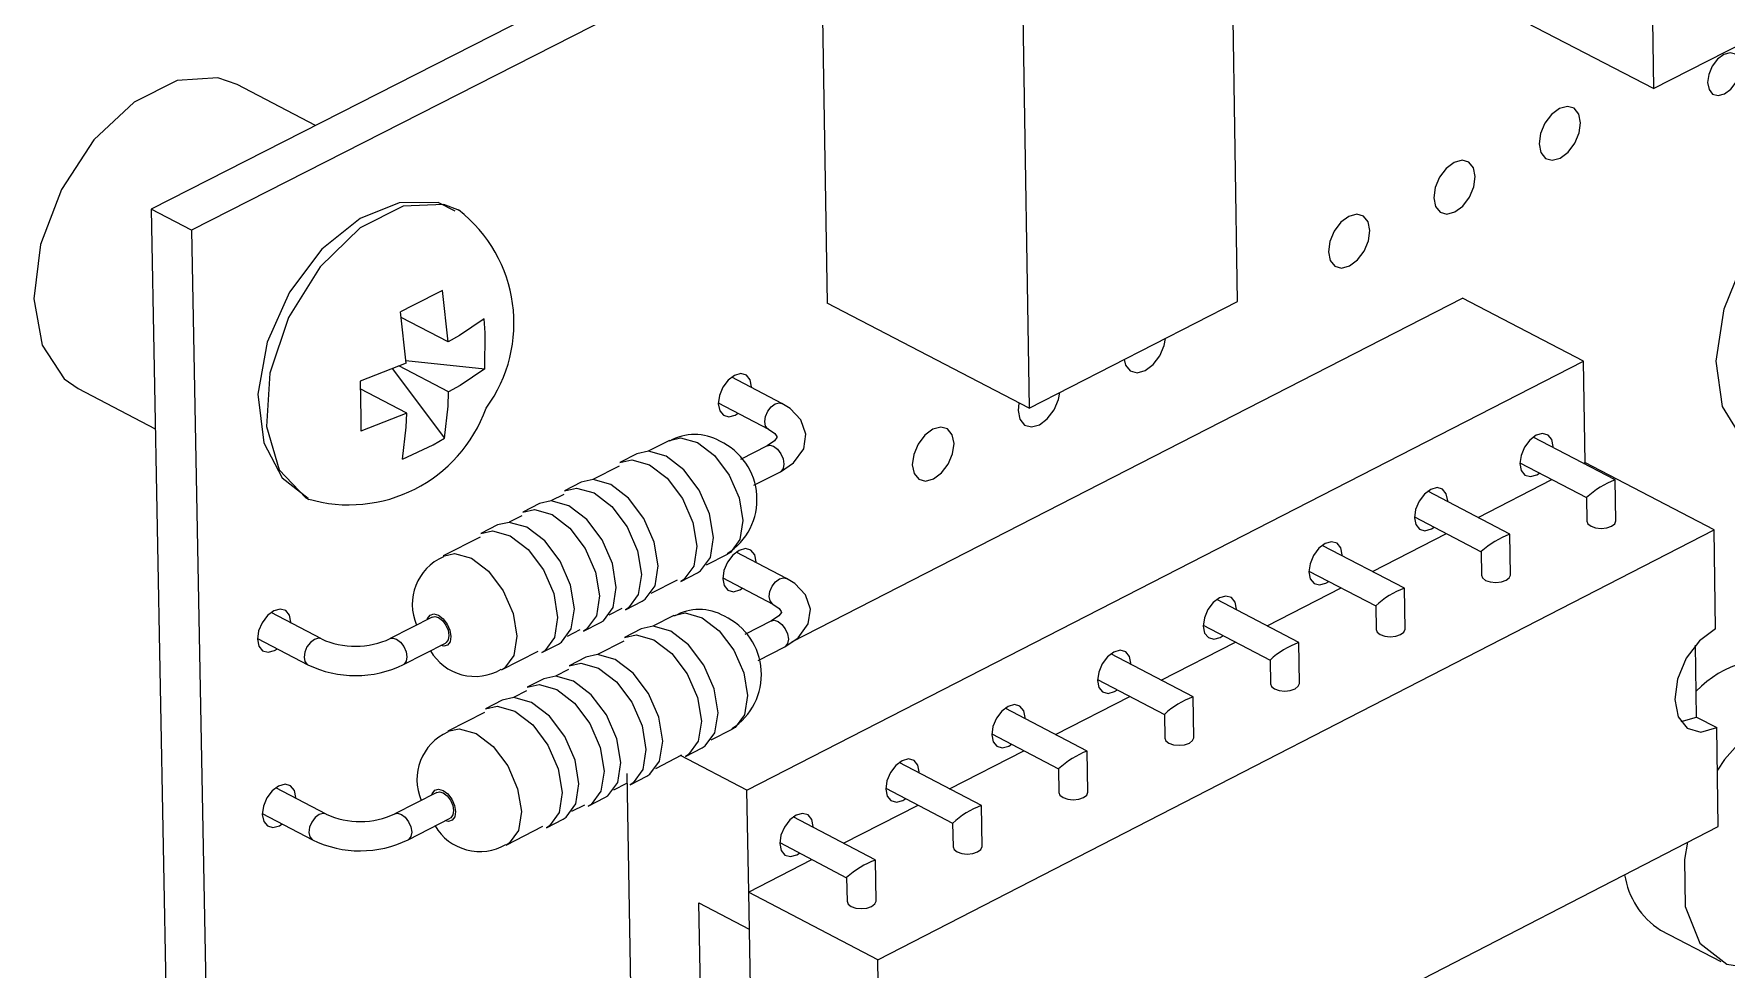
# Model space of a CAD drawing. Extents: x 0 to 158, y 0 to 202.
# Drawn here: x 93.59 to 98.75, y 131.95 to 134.8 of the extents above; entities that cross this region are included whole.
import ezdxf

# ---------------------------------------------------------------- set-up
doc = ezdxf.new("R2010")
doc.units = 0
doc.layers.get('0').update_dxf_attribs({"linetype": 'CONTINUOUS'})

msp = doc.modelspace()

# ---------------------------------------------------------------- linework, layer by layer
at = {"color": 7, "linetype": 'CONTINUOUS'}
for p, q in [((98.512, 135.8334), (98.5287, 134.6357)), ((96.2565, 135.4438), (93.9474, 134.2684)), ((96.2586, 135.3183), (94.0705, 134.204)), ((95.9888, 135.1808), (96.0089, 133.9816)), ((97.2604, 133.9861), (97.242, 135.1854)), ((98.5287, 134.6357), (97.9131, 134.9549)), ((98.5287, 134.6357), (99.1609, 134.9595)), ((96.6051, 134.8604), (96.6244, 133.6604)), ((94.4487, 134.5236), (94.2098, 134.6483)), ((94.0705, 134.204), (93.9474, 134.2684)), ((93.9474, 134.2684), (94.1192, 125.2222)), ((94.0705, 134.204), (94.1278, 131.166)), ((94.8526, 133.8629), (94.8358, 134.0196)), ((95.901, 132.9477), (97.9465, 133.9964)), ((96.6244, 133.6604), (96.0089, 133.9816)), ((96.6244, 133.6604), (97.2604, 133.9861)), ((98.3153, 133.8046), (97.9465, 133.9964)), ((94.7246, 133.7984), (94.7078, 133.9552)), ((94.8526, 133.8629), (94.7097, 133.9376)), ((94.7246, 133.7984), (94.5846, 133.7432)), ((94.6824, 133.7818), (94.8416, 133.5693)), ((94.8545, 133.7104), (94.7028, 133.7898)), ((94.7238, 133.8059), (94.9647, 133.7811)), ((95.7641, 132.495), (98.3153, 133.8046)), ((98.3198, 133.4946), (98.3153, 133.8046)), ((93.7244, 133.7212), (93.9601, 133.5976)), ((94.7266, 133.646), (94.5851, 133.7201)), ((95.8709, 133.6753), (95.7176, 133.7554)), ((95.6767, 133.6769), (95.8299, 133.5968)), ((94.7266, 133.646), (94.5867, 133.5908)), ((95.5277, 133.5627), (95.4632, 133.5297)), ((95.8299, 133.5968), (95.8289, 133.5974)), ((98.4117, 133.4422), (98.1616, 133.5724)), ((95.428, 133.5216), (95.3769, 133.4955)), ((95.8258, 133.546), (95.7445, 133.5044)), ((95.8258, 133.546), (95.8263, 133.5462)), ((95.3746, 133.4844), (95.2943, 133.4433)), ((95.7849, 133.4255), (95.8662, 133.4671)), ((98.1211, 133.494), (98.3244, 133.3882)), ((98.315, 133.4926), (98.3194, 133.4948)), ((98.7132, 133.2898), (98.3194, 133.4948)), ((95.2057, 133.398), (95.1666, 133.378)), ((95.2591, 133.4353), (95.208, 133.4091)), ((98.0904, 133.277), (97.8402, 133.4074)), ((97.9937, 133.3275), (98.2188, 133.4432)), ((98.4137, 133.3176), (98.4119, 133.4419)), ((95.1314, 133.37), (95.0803, 133.3438)), ((98.3244, 133.3884), (98.3255, 133.3163)), ((95.0036, 133.3046), (94.9525, 133.2785)), ((95.0779, 133.3327), (95.0388, 133.3127)), ((97.7996, 133.3291), (98.0031, 133.223)), ((94.9502, 133.2673), (94.838, 133.21)), ((96.1628, 131.9778), (98.7132, 133.2898)), ((97.7688, 133.1117), (97.5186, 133.2423)), ((97.672, 133.1622), (97.8975, 133.2781)), ((98.0924, 133.1524), (98.0906, 133.2768)), ((98.7173, 132.9879), (98.7132, 133.2898)), ((95.6408, 133.1825), (95.7053, 133.2156)), ((95.8845, 133.1415), (95.7314, 133.2216)), ((98.0031, 133.2232), (98.0041, 133.1511)), ((95.5626, 133.1326), (95.6137, 133.1587)), ((95.6904, 133.1432), (95.8435, 133.063)), ((97.4778, 133.1639), (97.6814, 133.0577)), ((95.472, 133.0961), (95.5522, 133.1372)), ((97.35, 132.9968), (97.5758, 133.1128)), ((97.7708, 132.9871), (97.769, 133.1114)), ((94.4664, 132.9568), (94.313, 133.0373)), ((95.3443, 133.0307), (95.3834, 133.0507)), ((95.3938, 133.0461), (95.4448, 133.0722)), ((95.8435, 133.063), (95.8425, 133.0636)), ((97.4468, 132.9463), (97.1965, 133.0769)), ((97.6814, 133.0579), (97.6825, 132.9858)), ((94.8044, 133.0234), (94.6765, 132.9579)), ((95.2166, 132.9653), (95.2557, 132.9853)), ((95.2661, 132.9807), (95.3172, 133.0068)), ((95.4417, 132.9873), (95.3907, 132.9612)), ((95.5414, 133.0284), (95.4769, 132.9954)), ((95.8394, 133.012), (95.7581, 132.9703)), ((95.8394, 133.012), (95.8399, 133.0122)), ((97.1556, 132.9986), (97.3594, 132.8922)), ((94.2717, 132.9587), (94.4251, 132.8782)), ((94.7169, 132.8789), (94.8448, 132.9444)), ((95.1383, 132.9153), (95.1894, 132.9414)), ((95.3884, 132.95), (95.3081, 132.9089)), ((95.7985, 132.8915), (95.8798, 132.9332)), ((97.0277, 132.8312), (97.2538, 132.9474)), ((97.4489, 132.8216), (97.447, 132.946)), ((98.66, 132.7183), (98.6569, 132.9381)), ((95.0158, 132.8625), (95.1279, 132.9199)), ((95.273, 132.9009), (95.2219, 132.8747)), ((97.1245, 132.7806), (96.8742, 132.9114)), ((97.3594, 132.8924), (97.3605, 132.8202)), ((95.1453, 132.8355), (95.0943, 132.8093)), ((95.2196, 132.8636), (95.1805, 132.8435)), ((96.8333, 132.8331), (97.0371, 132.7265)), ((95.0919, 132.7982), (95.0528, 132.7781)), ((96.7051, 132.6654), (96.9315, 132.7817)), ((97.1266, 132.6559), (97.1247, 132.7803)), ((94.9642, 132.7327), (94.8522, 132.6754)), ((95.0176, 132.7701), (94.9666, 132.7439)), ((96.8019, 132.6148), (96.5516, 132.7458)), ((97.0371, 132.7267), (97.0382, 132.6545)), ((95.6546, 132.6486), (95.7191, 132.6816)), ((98.613, 132.7049), (98.66, 132.7183)), ((98.66, 132.7183), (98.7215, 132.6862)), ((98.7256, 132.3847), (98.7215, 132.6862)), ((95.5765, 132.5986), (95.6276, 132.6247)), ((96.5106, 132.6674), (96.7144, 132.5607)), ((95.4859, 132.562), (95.5661, 132.6032)), ((95.7641, 132.495), (95.562, 132.601)), ((96.4789, 132.4488), (96.2286, 132.5799)), ((96.3821, 132.4995), (96.6088, 132.616)), ((96.804, 132.4901), (96.802, 132.6145)), ((95.3978, 132.5465), (95.4169, 131.4536)), ((95.4078, 132.512), (95.4588, 132.5382)), ((96.7144, 132.5609), (96.7156, 132.4886)), ((94.4808, 132.4222), (94.3276, 132.5027)), ((94.8186, 132.4888), (94.6908, 132.4233)), ((95.2802, 132.4465), (95.3312, 132.4727)), ((95.3583, 132.4965), (95.3974, 132.5166)), ((95.7694, 132.1847), (95.7641, 132.495)), ((96.1875, 132.5015), (96.3914, 132.3947)), ((94.2863, 132.4242), (94.4395, 132.3436)), ((95.2306, 132.4311), (95.2697, 132.4511)), ((96.0588, 132.3334), (96.2858, 132.45)), ((96.4811, 132.3241), (96.4791, 132.4485)), ((94.7312, 132.3444), (94.8591, 132.4099)), ((95.0301, 132.3282), (95.1421, 132.3856)), ((95.1525, 132.381), (95.2036, 132.4072)), ((96.1556, 132.2826), (95.9053, 132.4139)), ((96.1778, 131.0703), (98.7256, 132.3847)), ((96.3914, 132.3949), (96.3926, 132.3226)), ((95.8642, 132.3355), (96.0681, 132.2285)), ((95.769, 132.1845), (95.9625, 132.2839)), ((96.1579, 132.1579), (96.1558, 132.2823)), ((96.0681, 132.2287), (96.0693, 132.1564)), ((95.769, 132.1845), (95.7845, 131.2774)), ((96.1628, 131.9778), (95.769, 132.1845)), ((95.6177, 132.1519), (95.771, 132.0714)), ((95.6294, 131.4717), (95.6177, 132.1519)), ((98.5499, 132.0688), (98.734, 131.9725)), ((96.1778, 131.0703), (96.1628, 131.9778))]:
    msp.add_line(p, q, dxfattribs=at)
for points in [[(98.7942, 134.7057), (98.7901, 134.7268), (98.7789, 134.7407), (98.7624, 134.7454), (98.7431, 134.7402), (98.7239, 134.7257), (98.7078, 134.7043), (98.6971, 134.6792), (98.6936, 134.6542), (98.6978, 134.6331), (98.7089, 134.6192), (98.7254, 134.6145), (98.7448, 134.6198), (98.7639, 134.6342), (98.7801, 134.6556), (98.7907, 134.6807), (98.7942, 134.7057)], [(94.2098, 134.6483), (94.1508, 134.6685), (94.0269, 134.6601), (93.8957, 134.5943), (93.7731, 134.4791), (93.674, 134.3283), (93.6103, 134.1601), (93.5897, 133.9949), (93.6147, 133.8527), (93.6822, 133.7505), (93.7244, 133.7212)], [(98.3062, 134.5319), (98.301, 134.5583), (98.2869, 134.5758), (98.2662, 134.5817), (98.2419, 134.5751), (98.2178, 134.5569), (98.1975, 134.53), (98.1842, 134.4985), (98.1798, 134.4671), (98.185, 134.4406), (98.1991, 134.4231), (98.2198, 134.4173), (98.2441, 134.4239), (98.2682, 134.4421), (98.2885, 134.4689), (98.3018, 134.5005), (98.3062, 134.5319)], [(97.9852, 134.3675), (97.98, 134.3939), (97.9659, 134.4114), (97.9451, 134.4173), (97.9208, 134.4107), (97.8967, 134.3925), (97.8764, 134.3656), (97.863, 134.334), (97.8586, 134.3026), (97.8639, 134.2762), (97.878, 134.2587), (97.8987, 134.2528), (97.923, 134.2595), (97.9472, 134.2776), (97.9674, 134.3045), (97.9808, 134.3361), (97.9852, 134.3675)], [(94.8746, 134.2622), (94.8224, 134.2879), (94.7039, 134.2872), (94.5845, 134.2397), (94.4679, 134.1461), (94.3691, 134.0148), (94.3014, 133.8622), (94.273, 133.7039), (94.2905, 133.5549), (94.3467, 133.448), (94.4261, 133.386)], [(94.8877, 134.2642), (94.8398, 134.2822), (94.7163, 134.2771), (94.5845, 134.2109), (94.4623, 134.0925), (94.3663, 133.9377), (94.3095, 133.7677), (94.2994, 133.6053), (94.3375, 133.4726), (94.4186, 133.3875), (94.428, 133.3825)], [(97.6639, 134.2029), (97.6586, 134.2294), (97.6445, 134.2469), (97.6237, 134.2528), (97.5994, 134.2461), (97.5752, 134.2279), (97.5549, 134.201), (97.5416, 134.1694), (97.5372, 134.138), (97.5424, 134.1115), (97.5565, 134.094), (97.5773, 134.0882), (97.6017, 134.0948), (97.6258, 134.113), (97.6461, 134.1399), (97.6595, 134.1715), (97.6639, 134.2029)], [(98.8447, 133.5344), (98.8012, 133.5654), (98.7393, 133.6657), (98.7193, 133.8045), (98.7436, 133.9643), (98.8093, 134.1251), (98.9081, 134.2665)], [(94.8358, 134.0196), (94.7453, 133.9737), (94.7078, 133.9552)], [(94.9627, 133.9335), (94.8878, 133.8827), (94.8526, 133.8629)], [(94.9647, 133.7811), (94.9661, 133.8906), (94.9627, 133.9335)], [(96.9143, 133.8089), (96.9189, 133.7922), (96.933, 133.7747), (96.9539, 133.7688), (96.9782, 133.7755), (97.0024, 133.7937), (97.0228, 133.8206), (97.0361, 133.8522), (97.0401, 133.8733)], [(94.9647, 133.7811), (94.8897, 133.7303), (94.8545, 133.7104)], [(95.7783, 133.7237), (95.7783, 133.7264), (95.7741, 133.7475), (95.7627, 133.7615), (95.746, 133.7662), (95.7265, 133.7608), (95.7071, 133.7463), (95.6908, 133.7248), (95.6802, 133.6995), (95.6767, 133.6744), (95.681, 133.6532), (95.6923, 133.6393), (95.709, 133.6346), (95.7285, 133.6399), (95.7372, 133.6453)], [(94.5846, 133.7432), (94.5866, 133.6319), (94.5867, 133.5908)], [(94.8416, 133.5693), (94.853, 133.6671), (94.8545, 133.7104)], [(96.5935, 133.6766), (96.5911, 133.6535), (96.5965, 133.627), (96.6106, 133.6095), (96.6315, 133.6037), (96.6559, 133.6104), (96.6801, 133.6286), (96.7005, 133.6555), (96.7138, 133.6872), (96.7178, 133.7083)], [(95.8662, 133.4671), (95.9066, 133.4946), (95.9372, 133.5373), (95.944, 133.5815), (95.9288, 133.6251), (95.8962, 133.6595), (95.8709, 133.6753)], [(94.7137, 133.5049), (94.7251, 133.6027), (94.7266, 133.646)], [(96.3956, 133.5534), (96.3903, 133.5799), (96.3761, 133.5974), (96.3552, 133.6032), (96.3308, 133.5965), (96.3065, 133.5783), (96.2861, 133.5513), (96.2728, 133.5197), (96.2684, 133.4882), (96.2737, 133.4617), (96.2879, 133.4442), (96.3088, 133.4384), (96.3332, 133.4451), (96.3575, 133.4633), (96.3778, 133.4903), (96.3912, 133.5219), (96.3956, 133.5534)], [(94.7137, 133.5049), (94.8076, 133.549), (94.8416, 133.5693)], [(95.8299, 133.5968), (95.8489, 133.5837), (95.8555, 133.5748), (95.8556, 133.5717), (95.8482, 133.5614), (95.8258, 133.546)], [(98.1708, 133.5782), (98.1516, 133.5637), (98.1353, 133.5422), (98.1246, 133.5169), (98.1211, 133.4918), (98.1253, 133.4707), (98.1366, 133.4567), (98.1532, 133.4521), (98.1726, 133.4574), (98.1812, 133.4628)], [(98.2223, 133.5408), (98.2223, 133.5438), (98.2181, 133.5649), (98.2069, 133.5789), (98.1903, 133.5836), (98.1708, 133.5782)], [(95.3769, 133.4955), (95.4128, 133.5036), (95.4667, 133.4885), (95.5211, 133.4469), (95.5677, 133.385), (95.5994, 133.3124), (95.6113, 133.2399), (95.6017, 133.1788), (95.572, 133.1383), (95.5626, 133.1326)], [(95.5178, 133.5146), (95.4638, 133.5297), (95.428, 133.5216)], [(95.6137, 133.1587), (95.623, 133.1644), (95.6527, 133.2049), (95.6623, 133.2661), (95.6504, 133.3385), (95.6188, 133.4112), (95.5722, 133.473), (95.5178, 133.5146)], [(95.208, 133.4091), (95.2439, 133.4172), (95.2978, 133.4021), (95.3522, 133.3605), (95.3988, 133.2986), (95.4305, 133.2259), (95.4424, 133.1535), (95.4328, 133.0923), (95.4031, 133.0518), (95.3938, 133.0461)], [(95.3489, 133.4283), (95.295, 133.4433), (95.2591, 133.4353)], [(95.4448, 133.0722), (95.4542, 133.0779), (95.4839, 133.1185), (95.4935, 133.1796), (95.4815, 133.2521), (95.4499, 133.3247), (95.4033, 133.3866), (95.3489, 133.4283)], [(97.8494, 133.4131), (97.8301, 133.3986), (97.8138, 133.377), (97.8031, 133.3518), (97.7996, 133.3267), (97.8038, 133.3056), (97.8151, 133.2916), (97.8317, 133.2869), (97.8511, 133.2923), (97.8599, 133.2977)], [(97.9009, 133.3758), (97.9009, 133.3787), (97.8967, 133.3999), (97.8854, 133.4138), (97.8688, 133.4185), (97.8494, 133.4131)], [(95.0803, 133.3438), (95.1161, 133.3519), (95.1701, 133.3368), (95.2245, 133.2951), (95.2711, 133.2332), (95.3027, 133.1605), (95.3147, 133.0881), (95.3051, 133.0269), (95.2754, 132.9864), (95.2661, 132.9807)], [(95.2212, 133.3629), (95.1672, 133.378), (95.1314, 133.37)], [(95.3172, 133.0068), (95.3265, 133.0126), (95.3562, 133.0531), (95.3658, 133.1142), (95.3538, 133.1867), (95.3222, 133.2594), (95.2756, 133.3213), (95.2212, 133.3629)], [(95.0934, 133.2976), (95.0395, 133.3126), (95.0036, 133.3046)], [(95.1894, 132.9414), (95.1988, 132.9471), (95.2284, 132.9877), (95.238, 133.0488), (95.2261, 133.1213), (95.1944, 133.194), (95.1478, 133.2559), (95.0934, 133.2976)], [(98.3255, 133.3163), (98.3286, 133.3081), (98.338, 133.3007), (98.3521, 133.2958), (98.369, 133.2941), (98.3859, 133.2959), (98.4003, 133.3009), (98.4101, 133.3084), (98.4137, 133.3171), (98.4137, 133.3176)], [(94.9525, 133.2785), (94.9883, 133.2865), (95.0423, 133.2714), (95.0967, 133.2298), (95.1433, 133.1679), (95.175, 133.0951), (95.1869, 133.0227), (95.1773, 132.9615), (95.1476, 132.921), (95.1383, 132.9153)], [(97.5276, 133.2479), (97.5082, 133.2333), (97.492, 133.2118), (97.4813, 133.1865), (97.4778, 133.1614), (97.482, 133.1403), (97.4933, 133.1263), (97.5099, 133.1216), (97.5294, 133.127), (97.5382, 133.1324)], [(97.5791, 133.2107), (97.5791, 133.2135), (97.5749, 133.2346), (97.5637, 133.2486), (97.547, 133.2532), (97.5276, 133.2479)], [(95.792, 133.1899), (95.792, 133.1926), (95.7877, 133.2138), (95.7764, 133.2277), (95.7597, 133.2324), (95.7402, 133.227), (95.7208, 133.2125), (95.7045, 133.1909), (95.6939, 133.1657), (95.6904, 133.1406), (95.6947, 133.1195), (95.706, 133.1055), (95.7227, 133.1009), (95.7422, 133.1062), (95.7508, 133.1115)], [(95.8798, 132.9332), (95.9202, 132.9607), (95.9508, 133.0034), (95.9576, 133.0477), (95.9423, 133.0912), (95.9097, 133.1257), (95.8845, 133.1415)], [(98.0041, 133.1511), (98.0073, 133.1429), (98.0166, 133.1355), (98.0308, 133.1306), (98.0477, 133.1289), (98.0646, 133.1307), (98.079, 133.1357), (98.0888, 133.1432), (98.0924, 133.1519), (98.0924, 133.1524)], [(97.2571, 133.0453), (97.2571, 133.048), (97.2529, 133.0692), (97.2416, 133.0832), (97.2249, 133.0878), (97.2054, 133.0824)], [(94.3738, 133.0054), (94.3738, 133.0081), (94.3695, 133.0293), (94.358, 133.0433), (94.3412, 133.048), (94.3216, 133.0426), (94.3022, 133.028), (94.2858, 133.0064), (94.2752, 132.9811), (94.2717, 132.9559), (94.276, 132.9348), (94.2874, 132.9208), (94.3042, 132.9161), (94.3239, 132.9215), (94.3325, 132.9268)], [(95.8435, 133.063), (95.8624, 133.0499), (95.869, 133.041), (95.8692, 133.0378), (95.8618, 133.0273), (95.8394, 133.012)], [(97.2054, 133.0824), (97.1861, 133.0679), (97.1698, 133.0463), (97.1591, 133.021), (97.1556, 132.9959), (97.1598, 132.9748), (97.1711, 132.9608), (97.1878, 132.9562), (97.2073, 132.9615), (97.2162, 132.967)], [(94.8044, 133.0234), (94.8122, 133.0251), (94.8239, 133.0218)], [(94.8239, 133.0218), (94.8357, 133.0128), (94.8459, 132.9993), (94.8528, 132.9835), (94.8554, 132.9677), (94.8533, 132.9544), (94.8468, 132.9456), (94.8448, 132.9444)], [(95.5316, 132.9803), (95.4777, 132.9954), (95.4417, 132.9873)], [(97.6825, 132.9858), (97.6856, 132.9775), (97.695, 132.9702), (97.7092, 132.9652), (97.726, 132.9636), (97.7429, 132.9654), (97.7574, 132.9704), (97.7672, 132.9778), (97.7708, 132.9866), (97.7708, 132.9871)], [(98.7173, 132.9879), (98.6691, 132.9515), (98.6286, 132.8977), (98.6019, 132.8346), (98.5931, 132.7719), (98.6035, 132.7192), (98.6316, 132.6843), (98.673, 132.6728), (98.7215, 132.6862)], [(95.3907, 132.9612), (95.4267, 132.9692), (95.4806, 132.9541), (95.5349, 132.9125), (95.5815, 132.8507), (95.6131, 132.778), (95.6251, 132.7057), (95.6154, 132.6446), (95.5857, 132.6042), (95.5765, 132.5986)], [(95.6276, 132.6247), (95.6367, 132.6304), (95.6664, 132.6708), (95.6761, 132.7318), (95.6642, 132.8042), (95.6325, 132.8768), (95.586, 132.9387), (95.5316, 132.9803)], [(95.2219, 132.8747), (95.2579, 132.8828), (95.3117, 132.8677), (95.3661, 132.826), (95.4127, 132.7641), (95.4443, 132.6915), (95.4563, 132.6191), (95.4467, 132.5581), (95.417, 132.5176), (95.4078, 132.512)], [(95.3628, 132.8938), (95.3089, 132.9089), (95.273, 132.9009)], [(95.4588, 132.5382), (95.468, 132.5438), (95.4977, 132.5842), (95.5073, 132.6453), (95.4954, 132.7177), (95.4637, 132.7903), (95.4172, 132.8522), (95.3628, 132.8938)], [(96.8831, 132.9169), (96.8637, 132.9023), (96.8475, 132.8808), (96.8368, 132.8555), (96.8333, 132.8303), (96.8375, 132.8092), (96.8488, 132.7952), (96.8655, 132.7906), (96.885, 132.796), (96.8938, 132.8014)], [(96.9348, 132.8798), (96.9348, 132.8825), (96.9306, 132.9037), (96.9193, 132.9176), (96.9026, 132.9223), (96.8831, 132.9169)], [(95.2352, 132.8284), (95.1813, 132.8435), (95.1453, 132.8355)], [(95.3312, 132.4727), (95.3404, 132.4783), (95.3701, 132.5188), (95.3797, 132.5799), (95.3678, 132.6522), (95.3361, 132.7249), (95.2895, 132.7868), (95.2352, 132.8284)], [(95.1075, 132.763), (95.0536, 132.7781), (95.0176, 132.7701)], [(95.0943, 132.8093), (95.1302, 132.8174), (95.1841, 132.8023), (95.2385, 132.7606), (95.285, 132.6987), (95.3167, 132.626), (95.3286, 132.5537), (95.319, 132.4926), (95.2894, 132.4522), (95.2802, 132.4465)], [(97.3605, 132.8202), (97.3636, 132.812), (97.373, 132.8046), (97.3872, 132.7997), (97.404, 132.798), (97.421, 132.7998), (97.4355, 132.8048), (97.4452, 132.8123), (97.4489, 132.8211), (97.4489, 132.8216)], [(99.2286, 132.7177), (99.1849, 132.7662), (99.0878, 132.8036), (98.9715, 132.7835), (98.8518, 132.7086), (98.7447, 132.589), (98.7233, 132.5565)], [(94.9666, 132.7439), (95.0025, 132.7519), (95.0564, 132.7368), (95.1108, 132.6951), (95.1573, 132.6332), (95.189, 132.5606), (95.2009, 132.4882), (95.1914, 132.4271), (95.1617, 132.3867), (95.1525, 132.381)], [(95.2036, 132.4072), (95.2128, 132.4129), (95.2424, 132.4533), (95.252, 132.5144), (95.2401, 132.5868), (95.2084, 132.6594), (95.1618, 132.7213), (95.1075, 132.763)], [(96.5604, 132.7512), (96.541, 132.7366), (96.5248, 132.715), (96.5141, 132.6897), (96.5106, 132.6646), (96.5148, 132.6434), (96.5261, 132.6295), (96.5429, 132.6248), (96.5624, 132.6302), (96.5712, 132.6357)], [(96.6122, 132.714), (96.6122, 132.7168), (96.608, 132.738), (96.5967, 132.752), (96.58, 132.7566), (96.5604, 132.7512)], [(97.0382, 132.6545), (97.0413, 132.6463), (97.0507, 132.6389), (97.0649, 132.634), (97.0817, 132.6323), (97.0987, 132.6341), (97.1132, 132.6391), (97.123, 132.6466), (97.1266, 132.6554), (97.1266, 132.6559)], [(96.2374, 132.5853), (96.218, 132.5707), (96.2017, 132.5491), (96.191, 132.5238), (96.1875, 132.4987), (96.1918, 132.4775), (96.2032, 132.4636), (96.2199, 132.4589), (96.2394, 132.4643), (96.2482, 132.4697)], [(96.2893, 132.5481), (96.2893, 132.551), (96.2851, 132.5721), (96.2737, 132.5861), (96.257, 132.5907), (96.2374, 132.5853)], [(94.3883, 132.4708), (94.3883, 132.4736), (94.384, 132.4948), (94.3725, 132.5088), (94.3558, 132.5134), (94.3362, 132.508), (94.3167, 132.4934), (94.3004, 132.4718), (94.2897, 132.4465), (94.2863, 132.4214), (94.2906, 132.4002), (94.302, 132.3863), (94.3188, 132.3817), (94.3384, 132.3871), (94.347, 132.3923)], [(94.8186, 132.4888), (94.8264, 132.4905), (94.8382, 132.4873)], [(94.8382, 132.4873), (94.85, 132.4782), (94.8601, 132.4647), (94.867, 132.4489), (94.8696, 132.4332), (94.8675, 132.4199), (94.8611, 132.4111), (94.8591, 132.4099)], [(96.7156, 132.4886), (96.7187, 132.4804), (96.728, 132.473), (96.7422, 132.4681), (96.7591, 132.4664), (96.7761, 132.4682), (96.7906, 132.4733), (96.8004, 132.4807), (96.804, 132.4895), (96.804, 132.4901)], [(95.9141, 132.4193), (95.8947, 132.4047), (95.8784, 132.3831), (95.8677, 132.3578), (95.8642, 132.3326), (95.8685, 132.3114), (95.8798, 132.2975), (95.8966, 132.2928), (95.9161, 132.2982), (95.9249, 132.3036)], [(95.9661, 132.382), (95.9661, 132.3849), (95.9618, 132.4061), (95.9504, 132.4201), (95.9337, 132.4247), (95.9141, 132.4193)], [(96.3926, 132.3226), (96.3957, 132.3144), (96.4051, 132.307), (96.4192, 132.3021), (96.4361, 132.3004), (96.4531, 132.3022), (96.4676, 132.3072), (96.4774, 132.3147), (96.4811, 132.3235), (96.4811, 132.3241)], [(98.6324, 132.3366), (98.623, 132.2843), (98.6248, 132.1404), (98.67, 132.0287), (98.7525, 131.9642), (98.8307, 131.9522)], [(96.0693, 132.1564), (96.0724, 132.1482), (96.0818, 132.1408), (96.0959, 132.1358), (96.1128, 132.1342), (96.1298, 132.136), (96.1444, 132.141), (96.1542, 132.1485), (96.1578, 132.1573), (96.1579, 132.1579)]]:
    msp.add_lwpolyline(points, dxfattribs=at)
at = {"color": 8, "linetype": 'CONTINUOUS'}
for points in [[(95.8289, 133.5974), (95.8283, 133.5978), (95.8212, 133.6065), (95.8185, 133.6198), (95.8207, 133.6355), (95.8274, 133.6514), (95.8376, 133.6649), (95.8498, 133.674)], [(95.8498, 133.674), (95.862, 133.6773), (95.8709, 133.6753)], [(95.5277, 133.5627), (95.562, 133.5704), (95.6136, 133.556)], [(95.6136, 133.556), (95.6656, 133.5162), (95.7102, 133.457), (95.7405, 133.3875), (95.7519, 133.3183), (95.7426, 133.2598), (95.7142, 133.221), (95.7053, 133.2156)], [(95.8263, 133.5462), (95.8336, 133.5478), (95.8454, 133.5445)], [(95.8454, 133.5445), (95.8572, 133.5354), (95.8673, 133.522), (95.8742, 133.5062), (95.8768, 133.4905), (95.8747, 133.4772), (95.8682, 133.4684), (95.8662, 133.4671)], [(94.8377, 133.2098), (94.8723, 133.2176), (94.9239, 133.2032)], [(94.9239, 133.2032), (94.9759, 133.1634), (95.0205, 133.1041), (95.0508, 133.0345), (95.0623, 132.9652), (95.0531, 132.9067), (95.0247, 132.8679), (95.0156, 132.8624)], [(95.8425, 133.0636), (95.8419, 133.0639), (95.8348, 133.0727), (95.8322, 133.0859), (95.8343, 133.1017), (95.841, 133.1175), (95.8512, 133.131), (95.8634, 133.1401)], [(95.8634, 133.1401), (95.8756, 133.1435), (95.8845, 133.1414)], [(95.5414, 133.0284), (95.5758, 133.0361), (95.6274, 133.0217)], [(94.789, 133.0155), (94.7902, 133.0192), (94.7979, 133.0298), (94.8097, 133.0333), (94.8238, 133.0294)], [(94.8238, 133.0294), (94.838, 133.0185), (94.8501, 133.0024), (94.8584, 132.9834), (94.8615, 132.9645), (94.859, 132.9485), (94.8513, 132.938), (94.8395, 132.9344), (94.8294, 132.9365)], [(95.6274, 133.0217), (95.6794, 132.9819), (95.7239, 132.9228), (95.7542, 132.8533), (95.7655, 132.7841), (95.7563, 132.7257), (95.7279, 132.687), (95.7191, 132.6816)], [(95.8399, 133.0122), (95.8472, 133.0138), (95.859, 133.0105)], [(95.859, 133.0105), (95.8708, 133.0014), (95.8809, 132.988), (95.8878, 132.9722), (95.8904, 132.9565), (95.8883, 132.9432), (95.8818, 132.9344), (95.8798, 132.9332)], [(94.445, 132.9555), (94.4328, 132.9463), (94.4226, 132.9328), (94.4159, 132.9169), (94.4137, 132.9011), (94.4164, 132.8878), (94.4236, 132.8791), (94.4251, 132.8782)], [(94.4663, 132.9568), (94.4573, 132.9588), (94.445, 132.9555)], [(94.6765, 132.9579), (94.6843, 132.9596), (94.696, 132.9564)], [(94.696, 132.9564), (94.7078, 132.9473), (94.718, 132.9338), (94.7249, 132.918), (94.7275, 132.9023), (94.7254, 132.889), (94.7189, 132.8801), (94.7166, 132.8788)], [(94.8518, 132.6752), (94.8865, 132.683), (94.9381, 132.6686)], [(94.9381, 132.6686), (94.9901, 132.6287), (95.0346, 132.5695), (95.0649, 132.4999), (95.0764, 132.4307), (95.0672, 132.3723), (95.0388, 132.3336), (95.0299, 132.3281)], [(94.8033, 132.4809), (94.8044, 132.4847), (94.8122, 132.4952), (94.824, 132.4988), (94.838, 132.4948)], [(94.838, 132.4948), (94.8522, 132.484), (94.8644, 132.4678), (94.8726, 132.4488), (94.8757, 132.43), (94.8732, 132.414), (94.8655, 132.4035), (94.8537, 132.3999), (94.8437, 132.402)], [(94.4595, 132.4208), (94.4473, 132.4117), (94.4371, 132.3981), (94.4304, 132.3823), (94.4282, 132.3665), (94.4309, 132.3533), (94.4381, 132.3445), (94.4395, 132.3437)], [(94.4808, 132.4222), (94.4718, 132.4242), (94.4595, 132.4208)], [(94.6908, 132.4233), (94.6986, 132.425), (94.7103, 132.4217)], [(94.7103, 132.4217), (94.7221, 132.4127), (94.7323, 132.3992), (94.7392, 132.3834), (94.7418, 132.3677), (94.7397, 132.3544), (94.7332, 132.3456), (94.731, 132.3442)]]:
    msp.add_lwpolyline(points, dxfattribs=at)
at = {"color": 7, "linetype": 'CONTINUOUS'}
for centre, radius, start, end in [((94.6157, 133.9202), 0.438, 323.6798, 52.045), ((94.5505, 133.8103), 0.4442, 253.44, 340.316), ((95.6048, 133.4279), 0.153, 59.9593, 120.0125), ((95.5987, 133.3825), 0.1961, 302.5728, 65.0305), ((98.5057, 133.1937), 0.2657, 110.7175, 132.9758), ((98.1815, 133.0299), 0.263, 110.2193, 132.7134), ((94.9021, 133.0622), 0.1586, 113.5857, 203.5213), ((97.8626, 132.8635), 0.2654, 110.6938, 132.9926), ((95.6186, 132.8936), 0.153, 59.9335, 120.0147), ((95.6125, 132.8484), 0.1959, 302.5893, 65.0125), ((94.5702, 133.1865), 0.2521, 245.6773, 294.9324), ((97.5377, 132.6994), 0.2627, 110.1964, 132.7273), ((94.9351, 133.0001), 0.1575, 210.1925, 300.3464), ((98.8816, 132.5895), 0.3045, 72.4669, 137.0024), ((94.5703, 133.1794), 0.3344, 244.2664, 296.0093), ((97.2153, 132.5338), 0.2626, 110.1849, 132.7346), ((94.9163, 132.5278), 0.1585, 113.6183, 203.5829), ((96.8953, 132.3669), 0.2649, 110.6581, 133.0171), ((94.5846, 132.6513), 0.2516, 245.6388, 294.9707), ((96.5722, 132.2011), 0.2647, 110.6465, 133.0252), ((94.9493, 132.4656), 0.1573, 210.2145, 300.391), ((94.5847, 132.6442), 0.3338, 244.2271, 296.0483), ((96.2461, 132.0362), 0.2622, 110.1503, 132.7557), ((98.6799, 132.2729), 0.242, 188.3949, 237.5101)]:
    msp.add_arc(centre, radius, start, end, dxfattribs=at)

doc.saveas('drawing.dxf')
